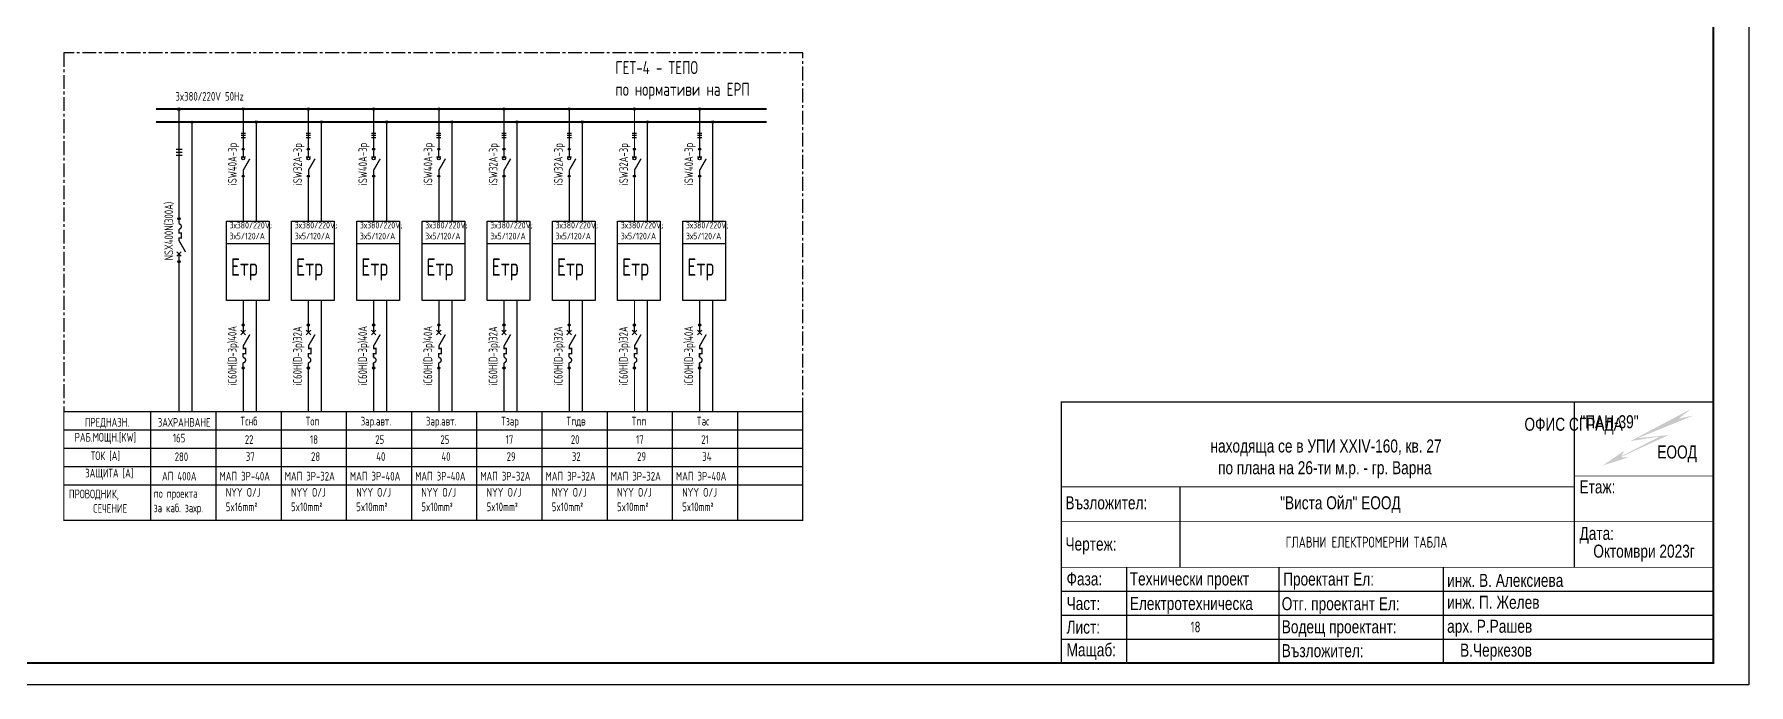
# Model space of a CAD drawing. Extents: x 25325 to 182345, y 3956 to 147305.
# Drawn here: x 29298 to 33242, y 17930 to 19426 of the extents above; entities that cross this region are included whole.
import ezdxf

# ---------------------------------------------------------------- set-up
doc = ezdxf.new("R2010")
doc.units = 0
doc.header["$MEASUREMENT"] = 0
doc.header["$PDMODE"] = 32
doc.header["$PDSIZE"] = 5
doc.linetypes.add('CENTER', pattern=[50.8, 31.75, -6.35, 6.35, -6.35])
doc.linetypes.add('HIDDENX2', pattern=[19.05, 12.7, -6.35])
doc.layers.get('0').update_dxf_attribs({"linetype": 'CONTINUOUS'})
doc.layers.add('ELSH', color=111, linetype='CONTINUOUS')
doc.styles.add('ARIAL', font='arial.ttf', dxfattribs={"width": 0.75})
doc.styles.get("Standard").update_dxf_attribs({"font": 'simplex.shx', "width": 0.7, "height": 10})
doc.styles.add('Tabla_100', font='simplex.shx', dxfattribs={"width": 0.7, "height": 20})

# ---------------------------------------------------------------- blocks, each defined once
blk = doc.blocks.new('A3_M100')
at = {"ltscale": 30}
blk.add_lwpolyline([(0, 2970), (4200, 2970), (4200, 0), (0, 0)], close=True, dxfattribs=at)
at = {"const_width": 3}
blk.add_lwpolyline([(4150, 2920), (200, 2920), (200, 50), (4150, 50)], close=True, dxfattribs=at)
blk = doc.blocks.new('AS_VO_EL_LOGO')
for points in [[(-52.2, 584), (-191, 510.1), (-45.8, 569.2), (-79.2, 562.1)], [(-120, 522.6), (-238.9, 461.7), (-103.9, 523.8)], [(-190, 510.3), (-178, 516.7), (-103.9, 524.1), (-190.3, 510.3)], [(-253.9, 454.3), (-205.1, 488.3), (-212.8, 473.5), (-195.5, 472.9)]]:
    blk.add_hatch(color=256).paths.add_polyline_path(points)
for p, q in [((-320, 600), (-320, 220)), ((-1227.8, 404.5), (-1227.8, 220.8)), ((-1350, 220), (-1350, 0)), ((-1000, 220), (-1000, 0)), ((-620.6, 0), (-620.6, 220.1)), ((-1500, 165), (0, 165)), ((-1500, 110), (0, 110)), ((-1500, 55), (0, 55))]:
    blk.add_line(p, q)
at = {"const_width": 3}
blk.add_lwpolyline([(0, 600), (-1500, 600), (-1500, 0), (0, 0)], close=True, dxfattribs=at)
at = {"const_width": 2.1, "flags": 128}
for points in [[(-320, 405), (-1500, 405)], [(-320, 430), (1, 430)], [(-1500, 325), (0, 325)], [(0, 220), (-1500, 220)]]:
    blk.add_lwpolyline(points, dxfattribs=at)
at = {"char_height": 30, "attachment_point": 1, "style": 'ARIAL'}
for s, insert in [('{\\fArial|b0|i0|c204|p34;^I^I^I^I^I              ОФИС СГРАДА\\Pнаходяща се в УПИ }XXIV-160, {\\fArial|b0|i0|c204|p34;кв. 27\\P  по плана на 26-ти м.р. - гр. Варна}', (-1156.9, 564.1)), ('\\fArial|b0|i0|c204|p34;"ПАН-39" ', (-306.1, 569.8)), ('\\fArial|b0|i0|c204|p34;ЕООД', (-129, 500.3)), ('Етаж:', (-308, 420.1)), ('Възложител:', (-1490.6, 383.4)), ('{\\fArial|b0|i0|c204|p34;"Виста Ойл" ЕООД}', (-996.6, 383.4)), ('Чертеж:', (-1490.6, 288.6)), ('Дата:', (-308, 313.1)), ('{\\fArial|b0|i0|c204|p34;Октомври 2023г}', (-276.3, 272.2)), ('Фаза:', (-1488, 208.4)), ('{\\fArial|b0|i0|c204|p34;Технически проект}', (-1342.6, 208.4)), ('{\\fArial|b0|i0|c204|p34;Проектант Ел:}', (-989.8, 208)), ('{\\fArial|b0|i0|c204|p34;инж. В.} {\\fArial|b0|i0|c204|p34;Алексиева}', (-612.5, 205)), ('Част:', (-1488, 151.8)), ('{\\fArial|b0|i0|c204|p34;Електротехническа}', (-1342.6, 151.8)), ('Отг. проектант Ел:', (-993, 151.3)), ('{\\fArial|b0|i0|c204|p34;инж. П. Желев}', (-612.5, 154.6)), ('Лист:', (-1488, 97.4)), ('Водещ проектант:', (-993, 98.2)), ('{\\fArial|b0|i0|c204|p34;арх. Р.Рашев}', (-612.5, 99.5)), ('Мащаб:', (-1488, 45.3)), ('Възложител:', (-993, 43.3)), ('{\\fArial|b0|i0|c204|p34;В.Черкезов}', (-582.7, 44.5))]:
    blk.add_mtext(s, dxfattribs=dict(at, insert=insert))

msp = doc.modelspace()

# ---------------------------------------------------------------- linework, layer by layer
at = {"layer": 'ELSH'}
for p, q in [((29773.56, 19198.63), (29783.56, 19198.63)), ((29773.56, 19193.63), (29783.56, 19193.63)), ((29773.56, 19188.63), (29783.56, 19188.63)), ((29923.56, 19198.63), (29933.56, 19198.63)), ((29923.56, 19193.63), (29933.56, 19193.63)), ((29923.56, 19188.63), (29933.56, 19188.63)), ((30073.56, 19198.63), (30083.56, 19198.63)), ((30073.56, 19193.63), (30083.56, 19193.63)), ((30073.56, 19188.63), (30083.56, 19188.63)), ((30223.56, 19198.63), (30233.56, 19198.63)), ((30223.56, 19193.63), (30233.56, 19193.63)), ((30223.56, 19188.63), (30233.56, 19188.63)), ((30373.56, 19198.63), (30383.56, 19198.63)), ((30373.56, 19193.63), (30383.56, 19193.63)), ((30373.56, 19188.63), (30383.56, 19188.63)), ((30523.56, 19198.63), (30533.56, 19198.63)), ((30523.56, 19193.63), (30533.56, 19193.63)), ((30523.56, 19188.63), (30533.56, 19188.63)), ((30673.56, 19198.63), (30683.56, 19198.63)), ((30673.56, 19193.63), (30683.56, 19193.63)), ((30673.56, 19188.63), (30683.56, 19188.63)), ((30823.56, 19198.63), (30833.56, 19198.63)), ((30823.56, 19193.63), (30833.56, 19193.63)), ((30823.56, 19188.63), (30833.56, 19188.63)), ((29624.24, 19161.68), (29638.24, 19161.68)), ((29624.24, 19154.68), (29638.24, 19154.68)), ((29624.24, 19147.68), (29638.24, 19147.68)), ((29773.55, 19144.18), (29783.55, 19144.18)), ((29923.55, 19144.18), (29933.55, 19144.18)), ((30073.55, 19144.18), (30083.55, 19144.18)), ((30223.55, 19144.18), (30233.55, 19144.18)), ((30373.55, 19144.18), (30383.55, 19144.18)), ((30523.55, 19144.18), (30533.55, 19144.18)), ((30673.55, 19144.18), (30683.55, 19144.18)), ((30823.55, 19144.18), (30833.55, 19144.18)), ((29739.99, 18944.39), (29838.15, 18944.39)), ((29889.99, 18944.39), (29988.15, 18944.39)), ((30039.99, 18944.39), (30138.15, 18944.39)), ((30189.99, 18944.39), (30288.15, 18944.39)), ((30339.99, 18944.39), (30438.15, 18944.39)), ((30489.99, 18944.39), (30588.15, 18944.39)), ((30639.99, 18944.39), (30738.15, 18944.39)), ((30789.99, 18944.39), (30888.15, 18944.39)), ((29625.63, 18915.16), (29636.02, 18925.56)), ((29625.63, 18925.56), (29636.02, 18915.16)), ((29773.35, 18745.1), (29783.75, 18734.7)), ((29773.35, 18734.7), (29783.75, 18745.1)), ((29923.35, 18745.1), (29933.75, 18734.7)), ((29923.35, 18734.7), (29933.75, 18745.1)), ((30073.35, 18745.1), (30083.75, 18734.7)), ((30073.35, 18734.7), (30083.75, 18745.1)), ((30223.35, 18745.1), (30233.75, 18734.7)), ((30223.35, 18734.7), (30233.75, 18745.1)), ((30373.35, 18745.1), (30383.75, 18734.7)), ((30373.35, 18734.7), (30383.75, 18745.1)), ((30523.35, 18745.1), (30533.75, 18734.7)), ((30523.35, 18734.7), (30533.75, 18745.1)), ((30673.35, 18745.1), (30683.75, 18734.7)), ((30673.35, 18734.7), (30683.75, 18745.1)), ((30823.35, 18745.1), (30833.75, 18734.7)), ((30823.35, 18734.7), (30833.75, 18745.1)), ((29365.92, 18515.87), (31065.92, 18515.87)), ((29365.92, 18473.87), (31065.92, 18473.87)), ((29365.92, 18431.87), (31065.92, 18431.87)), ((29365.92, 18389.87), (31065.92, 18389.87))]:
    msp.add_line(p, q, dxfattribs=at)
at = {"layer": 'ELSH', "linetype": 'CENTER'}
msp.add_lwpolyline([(29365.92, 18557.87), (31065.92, 18557.87), (31065.92, 19382.86), (29365.92, 19382.86)], close=True, dxfattribs=at)
at = {"layer": 'ELSH'}
for points, const_width in [([(29577.89, 19254.01), (30982.61, 19254.01)], 5), ([(29630.54, 19004.47), (29630.54, 19250.72)], 3), ([(29778.73, 19251.86), (29778.73, 19163.58)], 3), ([(29928.73, 19251.86), (29928.73, 19163.58)], 3), ([(30078.73, 19251.86), (30078.73, 19163.58)], 3), ([(30228.73, 19251.86), (30228.73, 19163.58)], 3), ([(30378.73, 19251.86), (30378.73, 19163.58)], 3), ([(30528.73, 19251.86), (30528.73, 19163.58)], 3), ([(30678.73, 19251.86), (30678.73, 19163.58)], 3), ([(30828.73, 19251.86), (30828.73, 19163.58)], 3), ([(29778.55, 19159.13), (29778.55, 19144.18)], 3.15), ([(29793.77, 19139.58), (29778.83, 19113.66), (29778.83, 19101.72)], 3.15), ([(29928.55, 19159.13), (29928.55, 19144.18)], 3.15), ([(29943.77, 19139.58), (29928.83, 19113.66), (29928.83, 19101.72)], 3.15), ([(30078.55, 19159.13), (30078.55, 19144.18)], 3.15), ([(30093.77, 19139.58), (30078.83, 19113.66), (30078.83, 19101.72)], 3.15), ([(30228.55, 19159.13), (30228.55, 19144.18)], 3.15), ([(30243.77, 19139.58), (30228.83, 19113.66), (30228.83, 19101.72)], 3.15), ([(30378.55, 19159.13), (30378.55, 19144.18)], 3.15), ([(30393.77, 19139.58), (30378.83, 19113.66), (30378.83, 19101.72)], 3.15), ([(30528.55, 19159.13), (30528.55, 19144.18)], 3.15), ([(30543.77, 19139.58), (30528.83, 19113.66), (30528.83, 19101.72)], 3.15), ([(30678.55, 19159.13), (30678.55, 19144.18)], 3.15), ([(30693.77, 19139.58), (30678.83, 19113.66), (30678.83, 19101.72)], 3.15), ([(30828.55, 19159.13), (30828.55, 19144.18)], 3.15), ([(30843.77, 19139.58), (30828.83, 19113.66), (30828.83, 19101.72)], 3.15), ([(29778.73, 19097.14), (29778.73, 18996.05)], 3), ([(29928.73, 19097.14), (29928.73, 18996.05)], 3), ([(30078.73, 19097.14), (30078.73, 18996.05)], 3), ([(30228.73, 19097.14), (30228.73, 18996.05)], 3), ([(30378.73, 19097.14), (30378.73, 18996.05)], 3), ([(30528.73, 19097.14), (30528.73, 18996.05)], 3), ([(30678.73, 19097.14), (30678.73, 18996.05)], 3), ([(30828.73, 19097.14), (30828.73, 18996.05)], 3), ([(29630.57, 18558.19), (29630.57, 18901.51)], 3), ([(29630.82, 18905.41), (29630.82, 18920.36)], 3.15), ([(29778.73, 18813.26), (29778.73, 18759.03)], 3), ([(29928.73, 18813.26), (29928.73, 18759.03)], 3), ([(30078.73, 18813.26), (30078.73, 18759.03)], 3), ([(30228.73, 18813.26), (30228.73, 18759.03)], 3), ([(30378.73, 18813.26), (30378.73, 18759.03)], 3), ([(30528.73, 18813.26), (30528.73, 18759.03)], 3), ([(30678.73, 18813.26), (30678.73, 18759.03)], 3), ([(30828.73, 18813.26), (30828.73, 18759.03)], 3), ([(29778.73, 18759.49), (29778.73, 18790.81)], 3), ([(29928.73, 18759.49), (29928.73, 18790.81)], 3), ([(30078.73, 18759.49), (30078.73, 18790.81)], 3), ([(30228.73, 18759.49), (30228.73, 18790.81)], 3), ([(30378.73, 18759.49), (30378.73, 18790.81)], 3), ([(30528.73, 18759.49), (30528.73, 18790.81)], 3), ([(30678.73, 18759.49), (30678.73, 18790.81)], 3), ([(30828.73, 18759.49), (30828.73, 18790.81)], 3), ([(29778.55, 18754.85), (29778.55, 18739.9)], 3.15), ([(29928.55, 18754.85), (29928.55, 18739.9)], 3.15), ([(30078.55, 18754.85), (30078.55, 18739.9)], 3.15), ([(30228.55, 18754.85), (30228.55, 18739.9)], 3.15), ([(30378.55, 18754.85), (30378.55, 18739.9)], 3.15), ([(30528.55, 18754.85), (30528.55, 18739.9)], 3.15), ([(30678.55, 18754.85), (30678.55, 18739.9)], 3.15), ([(30828.55, 18754.85), (30828.55, 18739.9)], 3.15), ([(29778.73, 18656.94), (29778.73, 18557.87)], 3), ([(29928.73, 18656.94), (29928.73, 18557.87)], 3), ([(30078.73, 18656.94), (30078.73, 18557.87)], 3), ([(30228.73, 18656.94), (30228.73, 18557.87)], 3), ([(30378.73, 18656.94), (30378.73, 18557.87)], 3), ([(30528.73, 18656.94), (30528.73, 18557.87)], 3), ([(30678.73, 18656.94), (30678.73, 18557.87)], 3), ([(30828.73, 18656.94), (30828.73, 18557.87)], 3), ([(29565.92, 18557.87), (29565.92, 18307.87)], 3), ([(29715.92, 18557.87), (29715.92, 18307.87)], 3), ([(29865.92, 18557.87), (29865.92, 18307.87)], 3), ([(30015.92, 18557.87), (30015.92, 18307.87)], 3), ([(30165.92, 18557.87), (30165.92, 18307.87)], 3), ([(30315.92, 18557.87), (30315.92, 18307.87)], 3), ([(30465.92, 18557.87), (30465.92, 18307.87)], 3), ([(30615.92, 18557.87), (30615.92, 18307.87)], 3), ([(30765.92, 18557.87), (30765.92, 18307.87)], 3), ([(30915.92, 18557.87), (30915.92, 18307.87)], 3)]:
    msp.add_lwpolyline(points, dxfattribs=dict(at, const_width=const_width))
at = {"layer": 'ELSH', "linetype": 'HIDDENX2'}
for points, const_width in [([(29577.89, 19224.3), (30982.61, 19224.3)], 5), ([(29660.41, 18559.51), (29660.41, 19221.47)], 3), ([(29808.56, 19221.43), (29808.56, 18996.05)], 3), ([(29958.56, 19221.43), (29958.56, 18996.05)], 3), ([(30108.56, 19221.43), (30108.56, 18996.05)], 3), ([(30258.56, 19221.43), (30258.56, 18996.05)], 3), ([(30408.56, 19221.43), (30408.56, 18996.05)], 3), ([(30558.56, 19221.43), (30558.56, 18996.05)], 3), ([(30708.56, 19221.43), (30708.56, 18996.05)], 3), ([(30858.56, 19221.43), (30858.56, 18996.05)], 3), ([(29808.56, 18813.84), (29808.56, 18559.18)], 3), ([(29958.56, 18813.84), (29958.56, 18559.18)], 3), ([(30108.56, 18813.84), (30108.56, 18559.18)], 3), ([(30258.56, 18813.84), (30258.56, 18559.18)], 3), ([(30408.56, 18813.84), (30408.56, 18559.18)], 3), ([(30558.56, 18813.84), (30558.56, 18559.18)], 3), ([(30708.56, 18813.84), (30708.56, 18559.18)], 3), ([(30858.56, 18813.84), (30858.56, 18559.18)], 3)]:
    msp.add_lwpolyline(points, dxfattribs=dict(at, const_width=const_width))
at = {"layer": 'ELSH', "const_width": 3.15}
for points in [[(29646.04, 18924.97), (29631.1, 18950.88), (29631.1, 18957.08), (29636.46, 18957.08), (29636.46, 18969.08), (29630.54, 18969.08), (29630.54, 18977.8, 0.9529545), (29630.54, 18989.92), (29630.54, 18999.33)], [(29793.77, 18735.3), (29778.83, 18709.38), (29778.83, 18703.18), (29784.18, 18703.18), (29784.18, 18691.18), (29778.26, 18691.18), (29778.26, 18682.46, -0.9529545), (29778.26, 18670.35), (29778.26, 18660.94)], [(29943.77, 18735.3), (29928.83, 18709.38), (29928.83, 18703.18), (29934.18, 18703.18), (29934.18, 18691.18), (29928.26, 18691.18), (29928.26, 18682.46, -0.9529545), (29928.26, 18670.35), (29928.26, 18660.94)], [(30093.77, 18735.3), (30078.83, 18709.38), (30078.83, 18703.18), (30084.18, 18703.18), (30084.18, 18691.18), (30078.26, 18691.18), (30078.26, 18682.46, -0.9529545), (30078.26, 18670.35), (30078.26, 18660.94)], [(30243.77, 18735.3), (30228.83, 18709.38), (30228.83, 18703.18), (30234.18, 18703.18), (30234.18, 18691.18), (30228.26, 18691.18), (30228.26, 18682.46, -0.9529545), (30228.26, 18670.35), (30228.26, 18660.94)], [(30393.77, 18735.3), (30378.83, 18709.38), (30378.83, 18703.18), (30384.18, 18703.18), (30384.18, 18691.18), (30378.26, 18691.18), (30378.26, 18682.46, -0.9529545), (30378.26, 18670.35), (30378.26, 18660.94)], [(30543.77, 18735.3), (30528.83, 18709.38), (30528.83, 18703.18), (30534.18, 18703.18), (30534.18, 18691.18), (30528.26, 18691.18), (30528.26, 18682.46, -0.9529545), (30528.26, 18670.35), (30528.26, 18660.94)], [(30693.77, 18735.3), (30678.83, 18709.38), (30678.83, 18703.18), (30684.18, 18703.18), (30684.18, 18691.18), (30678.26, 18691.18), (30678.26, 18682.46, -0.9529545), (30678.26, 18670.35), (30678.26, 18660.94)], [(30843.77, 18735.3), (30828.83, 18709.38), (30828.83, 18703.18), (30834.18, 18703.18), (30834.18, 18691.18), (30828.26, 18691.18), (30828.26, 18682.46, -0.9529545), (30828.26, 18670.35), (30828.26, 18660.94)]]:
    msp.add_lwpolyline(points, format="xyb", dxfattribs=at)
at = {"layer": 'ELSH'}
for points in [[(29739.99, 18996.05), (29838.15, 18996.05), (29838.15, 18813.84), (29739.99, 18813.84)], [(29889.99, 18996.05), (29988.15, 18996.05), (29988.15, 18813.84), (29889.99, 18813.84)], [(30039.99, 18996.05), (30138.15, 18996.05), (30138.15, 18813.84), (30039.99, 18813.84)], [(30189.99, 18996.05), (30288.15, 18996.05), (30288.15, 18813.84), (30189.99, 18813.84)], [(30339.99, 18996.05), (30438.15, 18996.05), (30438.15, 18813.84), (30339.99, 18813.84)], [(30489.99, 18996.05), (30588.15, 18996.05), (30588.15, 18813.84), (30489.99, 18813.84)], [(30639.99, 18996.05), (30738.15, 18996.05), (30738.15, 18813.84), (30639.99, 18813.84)], [(30789.99, 18996.05), (30888.15, 18996.05), (30888.15, 18813.84), (30789.99, 18813.84)]]:
    msp.add_lwpolyline(points, close=True, dxfattribs=at)
at = {"layer": 'ELSH', "const_width": 3}
msp.add_lwpolyline([(29365.92, 18557.87), (31065.92, 18557.87), (31065.92, 18307.87), (29365.92, 18307.87)], close=True, dxfattribs=at)
at = {"layer": 'ELSH'}
for centre, radius in [((29630.67, 19253.72), 3), ((29778.56, 19140.49), 3.31), ((29928.56, 19140.49), 3.31), ((30078.56, 19140.49), 3.31), ((30228.56, 19140.49), 3.31), ((30378.56, 19140.49), 3.31), ((30528.56, 19140.49), 3.31), ((30678.56, 19140.49), 3.31), ((30828.56, 19140.49), 3.31)]:
    msp.add_circle(centre, radius, dxfattribs=at)
for p in [(29778.55, 19253.87), (29928.55, 19253.87), (30078.55, 19253.87), (30228.55, 19253.87), (30378.55, 19253.87), (30528.55, 19253.87), (30678.55, 19253.87), (30828.55, 19253.87), (29660.67, 19223.8), (29808.56, 19224.04), (29958.56, 19224.04), (30108.56, 19224.04), (30258.56, 19224.04), (30408.56, 19224.04), (30558.56, 19224.04), (30708.56, 19224.04), (30858.56, 19224.04), (29778.55, 19161.49), (29928.55, 19161.49), (30078.55, 19161.49), (30228.55, 19161.49), (30378.55, 19161.49), (30528.55, 19161.49), (30678.55, 19161.49), (30828.55, 19161.49), (29778.55, 19099.57), (29928.55, 19099.57), (30078.55, 19099.57), (30228.55, 19099.57), (30378.55, 19099.57), (30528.55, 19099.57), (30678.55, 19099.57), (30828.55, 19099.57), (29630.82, 19001.94), (29630.82, 18903.05), (29778.55, 18757.21), (29928.55, 18757.21), (30078.55, 18757.21), (30228.55, 18757.21), (30378.55, 18757.21), (30528.55, 18757.21), (30678.55, 18757.21), (30828.55, 18757.21), (29778.55, 18658.33), (29928.55, 18658.33), (30078.55, 18658.33), (30228.55, 18658.33), (30378.55, 18658.33), (30528.55, 18658.33), (30678.55, 18658.33), (30828.55, 18658.33)]:
    msp.add_point(p, dxfattribs=at)

# ---------------------------------------------------------------- block references
at = {"layer": 'ELSH', "xscale": 1.625}
msp.add_blockref('A3_M100', (26416.95, 17929.83), dxfattribs=at)
at = {"layer": 'ELSH'}
msp.add_blockref('AS_VO_EL_LOGO', (33160.71, 17979.83), dxfattribs=at)

# ---------------------------------------------------------------- texts
at = {"layer": 'ELSH', "attachment_point": 1}
for s, insert, char_height in [('{\\Fsimplex|c204;ГЕТ}-{\\Fsimplex|c204;4 }- {\\Fsimplex|c204;ТЕПО}\\P{\\Fsimplex|c204;по нормативи на ЕРП}', (30634.73, 19364.3), 30), ('\\A1;3x380/220V 50Hz', (29622.46, 19293.07), 20), ('{\\Fsimplex|c204;3х380/}220V;{\\Fsimplex|c204;\\P3х5}/{\\Fsimplex|c204;120}/A', (29747.08, 18994.3), 15), ('{\\Fsimplex|c204;3х380/}220V;{\\Fsimplex|c204;\\P3х5}/{\\Fsimplex|c204;120}/A', (29897.08, 18994.3), 15), ('{\\Fsimplex|c204;3х380/}220V;{\\Fsimplex|c204;\\P3х5}/{\\Fsimplex|c204;120}/A', (30047.08, 18994.3), 15), ('{\\Fsimplex|c204;3х380/}220V;{\\Fsimplex|c204;\\P3х5}/{\\Fsimplex|c204;120}/A', (30197.08, 18994.3), 15), ('{\\Fsimplex|c204;3х380/}220V;{\\Fsimplex|c204;\\P3х5}/{\\Fsimplex|c204;120}/A', (30347.08, 18994.3), 15), ('{\\Fsimplex|c204;3х380/}220V;{\\Fsimplex|c204;\\P3х5}/{\\Fsimplex|c204;120}/A', (30497.08, 18994.3), 15), ('{\\Fsimplex|c204;3х380/}220V;{\\Fsimplex|c204;\\P3х5}/{\\Fsimplex|c204;120}/A', (30647.08, 18994.3), 15), ('{\\Fsimplex|c204;3х380/}220V;{\\Fsimplex|c204;\\P3х5}/{\\Fsimplex|c204;120}/A', (30797.08, 18994.3), 15), ('{\\Fsimplex|c204;Етр}', (29749.87, 18910.36), 40), ('{\\Fsimplex|c204;Етр}', (29899.87, 18910.36), 40), ('{\\Fsimplex|c204;Етр}', (30049.87, 18910.36), 40), ('{\\Fsimplex|c204;Етр}', (30199.87, 18910.36), 40), ('{\\Fsimplex|c204;Етр}', (30349.87, 18910.36), 40), ('{\\Fsimplex|c204;Етр}', (30499.87, 18910.36), 40), ('{\\Fsimplex|c204;Етр}', (30649.87, 18910.36), 40), ('{\\Fsimplex|c204;Етр}', (30799.87, 18910.36), 40), ('ПРЕДНАЗН.', (29414.12, 18543.32), 20), ('РАБ.МОЩН.[KW]', (29390.84, 18508.88), 20), ('{\\Fsimplex|c204;165}', (29616.87, 18507.09), 20), ('ТОК [A]', (29428.15, 18466.45), 20), ('{\\Fsimplex|c204;280}', (29620.94, 18464.17), 20), ('ЗАЩИТА [A]', (29414.98, 18426.61), 20), ('{\\Fsimplex|c204;АП }400A', (29591.81, 18419.43), 20), ('{\\Fsimplex|c204;МАП 3}P-40A', (29724.06, 18419.43), 20), ('{\\Fsimplex|c204;МАП 3}P-32A', (29874.06, 18419.43), 20), ('{\\Fsimplex|c204;МАП 3}P-40A', (30024.06, 18419.43), 20), ('{\\Fsimplex|c204;МАП 3}P-40A', (30174.06, 18419.43), 20), ('{\\Fsimplex|c204;МАП 3}P-32A', (30324.06, 18419.43), 20), ('{\\Fsimplex|c204;МАП 3}P-32A', (30474.06, 18419.43), 20), ('{\\Fsimplex|c204;МАП 3}P-32A', (30624.06, 18419.43), 20), ('{\\Fsimplex|c204;МАП 3}P-{\\Fsimplex|c204;40}A', (30774.06, 18419.43), 20), ('ПРОВОДНИК,\\P      СЕЧЕНИЕ', (29377.74, 18378.58), 20), ('{\\Fsimplex|c204;по проекта\\Pза каб}.{\\Fsimplex|c204; захр}.', (29573.01, 18379.82), 20)]:
    msp.add_mtext(s, dxfattribs=dict(at, insert=insert, char_height=char_height))
at = {"layer": 'ELSH'}
for s, insert, char_height, attachment_point, rotation in [('iSW40A-3p', (29743.61, 19078.75), 20, 1, 90), ('iSW32A-3p', (29893.61, 19078.75), 20, 1, 90), ('iSW40A-3p', (30043.61, 19078.75), 20, 1, 90), ('iSW40A-3p', (30193.61, 19078.75), 20, 1, 90), ('iSW32A-3p', (30343.61, 19078.75), 20, 1, 90), ('iSW32A-3p', (30493.61, 19078.75), 20, 1, 90), ('iSW32A-3p', (30643.61, 19078.75), 20, 1, 90), ('iSW{\\Fsimplex|c204;40}A-3p', (30793.61, 19078.75), 20, 1, 90), ('NSX400N{\\Fsimplex|c204;(300А)}', (29597.38, 18905.65), 20, 1, 90), ('iC60H(D-3p)40{\\Fsimplex|c204;А}', (29743.31, 18617.96), 20, 1, 90), ('iC60H(D-3p)32{\\Fsimplex|c204;А}', (29893.31, 18617.96), 20, 1, 90), ('iC60H(D-3p)40{\\Fsimplex|c204;А}', (30043.31, 18617.96), 20, 1, 90), ('iC60H(D-3p)40{\\Fsimplex|c204;А}', (30193.31, 18617.96), 20, 1, 90), ('iC60H(D-3p)32{\\Fsimplex|c204;А}', (30343.31, 18617.96), 20, 1, 90), ('iC60H(D-3p)32{\\Fsimplex|c204;А}', (30493.31, 18617.96), 20, 1, 90), ('iC60H(D-3p)32{\\Fsimplex|c204;А}', (30643.31, 18617.96), 20, 1, 90), ('iC60H(D-3p){\\Fsimplex|c204;40А}', (30793.31, 18617.96), 20, 1, 90), ('{\\Fsimplex|c204;ГЛАВНИ ЕЛЕКТРОМЕРНИ ТАБЛА }', (32362.64, 18270.17), 25, 2, 0), ('{\\Fsimplex|c204;18}', (31969.44, 18075.06), 25, 2, 0)]:
    msp.add_mtext(s, dxfattribs=dict(at, insert=insert, char_height=char_height, attachment_point=attachment_point, rotation=rotation))
at = {"layer": 'ELSH', "char_height": 20, "attachment_point": 1, "style": 'Tabla_100'}
for s, insert in [('{\\Fsimplex|c204;ЗАХРАНВАНЕ}', (29582.05, 18543.21)), ('T{\\Fsimplex|c204;снб}', (29771.69, 18546.02)), ('T{\\Fsimplex|c204;оп}', (29921.69, 18546.02)), ('{\\Fsimplex|c204;Зар.авт.}', (30048.93, 18546.02)), ('{\\Fsimplex|c204;Зар.авт.}', (30198.93, 18546.02)), ('T{\\Fsimplex|c204;зар}', (30371.69, 18546.02)), ('T{\\Fsimplex|c204;пдв}', (30521.69, 18546.02)), ('T{\\Fsimplex|c204;пп}', (30671.69, 18546.02)), ('T{\\Fsimplex|c204;ас}', (30821.69, 18546.02)), ('22', (29782.23, 18503.72)), ('18', (29932.23, 18503.72)), ('25', (30082.23, 18503.72)), ('25', (30232.23, 18503.72)), ('17', (30382.23, 18503.72)), ('20', (30532.23, 18503.72)), ('17', (30682.23, 18503.72)), ('2{\\Fsimplex|c204;1}', (30832.23, 18503.72)), ('37', (29784.59, 18464.63)), ('28', (29934.59, 18464.63)), ('40', (30084.59, 18464.63)), ('40', (30234.59, 18464.63)), ('29', (30384.59, 18464.63)), ('32', (30534.59, 18464.63)), ('29', (30684.59, 18464.63)), ('3{\\Fsimplex|c204;4}', (30834.59, 18464.63)), ('NYY O/J\\P5x16mm²', (29738.48, 18382.27)), ('NYY O/J\\P5x10mm²', (29888.48, 18382.27)), ('NYY O/J\\P5x10mm²', (30038.48, 18382.27)), ('NYY O/J\\P5x10mm²', (30188.48, 18382.27)), ('NYY O/J\\P5x10mm²', (30338.48, 18382.27)), ('NYY O/J\\P5x10mm²', (30488.48, 18382.27)), ('NYY O/J\\P5x10mm²', (30638.48, 18382.27)), ('NYY O/J\\P5x10mm²', (30788.48, 18382.27))]:
    msp.add_mtext(s, dxfattribs=dict(at, insert=insert))

doc.saveas('drawing.dxf')
